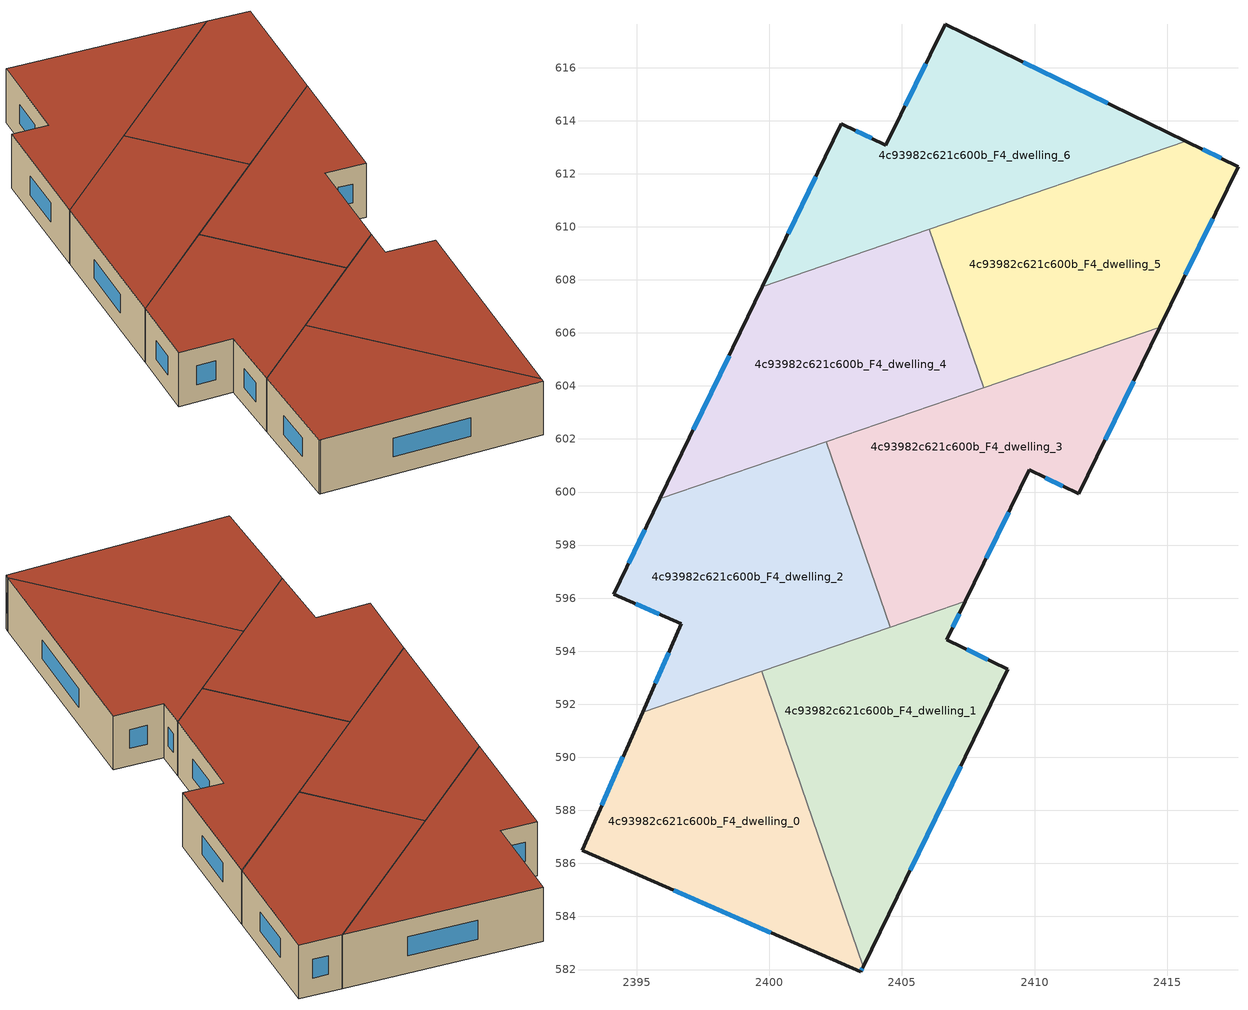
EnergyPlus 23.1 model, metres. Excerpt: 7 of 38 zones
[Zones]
4c93982c621c600b_F4_dwelling_0
 floor to 4c93982c621c600b_F3_dwelling_0 (EU_floor_Construction): 2399.7,593.25 2403.53,582.11 2403.44,581.91 2393.02,586.47 2392.94,586.5 2395.22,591.71 z12
 wall outside (EU_wall_Construction): 2395.22,591.71 2392.94,586.5 2393.02,586.47 2403.44,581.91 2403.53,582.11 z12:15
 wall to 4c93982c621c600b_F4_dwelling_1 (EU_wall_Construction): 2403.53,582.11 2399.7,593.25 z12:15
 wall to 4c93982c621c600b_F4_dwelling_2 (EU_wall_Construction): 2399.7,593.25 2395.22,591.71 z12:15
 window (EU_Window_Construction): 2394.48,590.01 2393.68,588.19 / 2403.47,581.97 2403.5,582.04 / 2396.4,584.99 2400.05,583.39 z12.98:14.02
 roof outside (EU_roof_Construction): 2403.44,581.91 2403.53,582.11 2399.7,593.25 2395.22,591.71 2392.94,586.5 2393.02,586.47 z15
4c93982c621c600b_F4_dwelling_1
 floor to 4c93982c621c600b_F3_dwelling_1 (EU_floor_Construction): 2407.4,595.89 2406.69,594.43 2408.99,593.31 2403.53,582.11 2399.7,593.25 z12
 wall outside (EU_wall_Construction): 2403.53,582.11 2408.99,593.31 2406.69,594.43 2407.4,595.89 z12:15
 wall to 4c93982c621c600b_F4_dwelling_3 (EU_wall_Construction): 2407.4,595.89 2404.55,594.91 z12:15
 wall to 4c93982c621c600b_F4_dwelling_2 (EU_wall_Construction): 2404.55,594.91 2399.71,593.25 z12:15
 window (EU_Window_Construction): 2406.92,594.91 2407.17,595.41 / 2408.24,593.68 2407.44,594.07 / 2405.31,585.75 2407.21,589.67 z12.98:14.02
 roof outside (EU_roof_Construction): 2403.53,582.11 2408.99,593.31 2406.69,594.43 2407.4,595.89 2399.7,593.25 z15
4c93982c621c600b_F4_dwelling_2
 floor to 4c93982c621c600b_F3_dwelling_2 (EU_floor_Construction): 2402.15,601.9 2404.55,594.91 2395.22,591.71 2396.68,595.03 2394.13,596.15 2395.87,599.74 z12
 wall outside (EU_wall_Construction): 2395.87,599.74 2394.13,596.15 2396.68,595.03 2395.22,591.71 z12:15
 wall to 4c93982c621c600b_F4_dwelling_3 (EU_wall_Construction): 2404.55,594.91 2402.15,601.9 z12:15
 wall to 4c93982c621c600b_F4_dwelling_4 (EU_wall_Construction): 2402.15,601.9 2395.87,599.74 z12:15
 window (EU_Window_Construction): 2396.2,593.95 2395.69,592.79 / 2394.96,595.79 2395.85,595.4 / 2395.3,598.57 2394.69,597.32 z12.98:14.02
 roof outside (EU_roof_Construction): 2404.55,594.91 2402.15,601.9 2395.87,599.74 2394.13,596.15 2396.68,595.03 2395.22,591.71 z15
4c93982c621c600b_F4_dwelling_3
 floor to 4c93982c621c600b_F3_dwelling_3 (EU_floor_Construction): 2414.73,606.22 2411.67,599.93 2409.8,600.84 2407.4,595.89 2404.55,594.91 2402.15,601.9 z12
 wall outside (EU_wall_Construction): 2407.4,595.89 2409.8,600.84 2411.67,599.93 2414.73,606.22 z12:15
 wall to 4c93982c621c600b_F4_dwelling_5 (EU_wall_Construction): 2414.73,606.22 2408.08,603.94 z12:15
 wall to 4c93982c621c600b_F4_dwelling_4 (EU_wall_Construction): 2408.08,603.94 2402.15,601.9 z12:15
 window (EU_Window_Construction): 2410.41,600.55 2411.06,600.23 / 2408.18,597.5 2409.02,599.23 / 2412.66,601.98 2413.73,604.17 z12.98:14.02
 roof outside (EU_roof_Construction): 2411.67,599.93 2414.73,606.22 2402.15,601.9 2404.55,594.91 2407.4,595.89 2409.8,600.84 z15
4c93982c621c600b_F4_dwelling_4
 floor to 4c93982c621c600b_F3_dwelling_4 (EU_floor_Construction): 2406.04,609.91 2408.08,603.94 2395.87,599.74 2399.74,607.74 z12
 wall outside (EU_wall_Construction): 2399.74,607.74 2395.87,599.74 z12:15
 wall to 4c93982c621c600b_F4_dwelling_5 (EU_wall_Construction): 2408.08,603.94 2406.04,609.91 z12:15
 wall to 4c93982c621c600b_F4_dwelling_6 (EU_wall_Construction): 2406.04,609.91 2399.74,607.74 z12:15
 window (EU_Window_Construction): 2398.48,605.14 2397.13,602.34 z12.98:14.02
 roof outside (EU_roof_Construction): 2408.08,603.94 2406.04,609.91 2399.74,607.74 2395.87,599.74 z15
4c93982c621c600b_F4_dwelling_5
 floor to 4c93982c621c600b_F3_dwelling_5 (EU_floor_Construction): 2417.67,612.27 2414.73,606.22 2408.08,603.94 2406.04,609.91 2415.7,613.23 z12
 wall outside (EU_wall_Construction): 2414.73,606.22 2417.67,612.27 2415.7,613.23 z12:15
 wall to 4c93982c621c600b_F4_dwelling_6 (EU_wall_Construction): 2415.7,613.23 2406.04,609.91 z12:15
 window (EU_Window_Construction): 2415.68,608.19 2416.71,610.3 / 2417.03,612.58 2416.34,612.92 z12.98:14.02
 roof outside (EU_roof_Construction): 2414.73,606.22 2417.67,612.27 2415.7,613.23 2406.04,609.91 2408.08,603.94 z15
4c93982c621c600b_F4_dwelling_6
 floor to 4c93982c621c600b_F3_dwelling_6 (EU_floor_Construction): 2415.7,613.23 2399.74,607.74 2402.72,613.89 2404.4,613.07 2406.63,617.64 z12
 wall outside (EU_wall_Construction): 2415.7,613.23 2406.63,617.64 2404.4,613.07 2402.72,613.89 2399.74,607.74 z12:15
 window (EU_Window_Construction): 2412.75,614.66 2409.58,616.2 / 2401.75,611.89 2400.71,609.74 / 2403.85,613.34 2403.26,613.62 / 2405.9,616.15 2405.12,614.56 z12.98:14.02
 roof outside (EU_roof_Construction): 2415.7,613.23 2406.63,617.64 2404.4,613.07 2402.72,613.89 2399.74,607.74 z15
[Building]
EU S2 Campaign: North Axis=0; Terrain=City; Solar Distribution=FullExterior
[Site:Location]
Bologna: Latitude=44.5; Longitude=11.25; Time Zone=1; Elevation=37
[SizingPeriod:WeatherFileDays]
AnnualSizingPeriod: Begin Month=1; Begin Day of Month=1; End Month=12; End Day of Month=31; Day of Week for Start Day=Monday; Use Weather File Daylight Saving Period=No; Use Weather File Rain and Snow Indicators=No
[MATERIAL]
EU_InternalMass_Material: Roughness=MediumRough; Thickness=0.1; Conductivity=1; Density=1800; Specific Heat=900; Thermal Absorptance=0.9; Solar Absorptance=0.7; Visible Absorptance=0.7
[MATERIAL:NOMASS] Roughness=MediumRough; Thermal Absorptance=0.9; Solar Absorptance=0.7; Visible Absorptance=0.7
Name | Thermal Resistance
EU_wall_NoMass | 0.905828
EU_roof_NoMass | 0.37593
EU_floor_NoMass | 0.67114
[WINDOWMATERIAL:SIMPLEGLAZINGSYSTEM]
EU_Window_SimpleGlazing: UFactor=4.52486; Solar Heat Gain Coefficient=0.85; Visible Transmittance=0.85
[CONSTRUCTION]
EU_wall_Construction: EU_wall_NoMass
EU_roof_Construction: EU_roof_NoMass
EU_floor_Construction: EU_floor_NoMass
EU_Window_Construction: EU_Window_SimpleGlazing
EU_InternalMass_Construction: EU_InternalMass_Material
[ZONE] Type=1; Multiplier=1; Ceiling Height=autocalculate; Floor Area=autocalculate; Part of Total Floor Area=Yes
Name | Volume
4c93982c621c600b_F4_dwelling_0 | 185.276
4c93982c621c600b_F4_dwelling_1 | 185.313
4c93982c621c600b_F4_dwelling_2 | 185.298
4c93982c621c600b_F4_dwelling_3 | 185.299
4c93982c621c600b_F4_dwelling_4 | 185.292
4c93982c621c600b_F4_dwelling_5 | 185.282
4c93982c621c600b_F4_dwelling_6 | 185.307
[INTERNALMASS] Construction=EU_InternalMass_Construction
Name | Zone or ZoneList | Surface Area
4c93982c621c600b_F4_dwelling_0_EU_InternalMass | 4c93982c621c600b_F4_dwelling_0 | 61.7592
4c93982c621c600b_F4_dwelling_1_EU_InternalMass | 4c93982c621c600b_F4_dwelling_1 | 61.7746
4c93982c621c600b_F4_dwelling_2_EU_InternalMass | 4c93982c621c600b_F4_dwelling_2 | 61.7664
4c93982c621c600b_F4_dwelling_3_EU_InternalMass | 4c93982c621c600b_F4_dwelling_3 | 61.7676
4c93982c621c600b_F4_dwelling_4_EU_InternalMass | 4c93982c621c600b_F4_dwelling_4 | 61.7629
4c93982c621c600b_F4_dwelling_5_EU_InternalMass | 4c93982c621c600b_F4_dwelling_5 | 61.762
4c93982c621c600b_F4_dwelling_6_EU_InternalMass | 4c93982c621c600b_F4_dwelling_6 | 61.7692
[OTHEREQUIPMENT] Fuel Type=Electricity; Design Level Calculation Method=Watts/Area; Power per Zone Floor Area=1; Fraction Latent=0; Fraction Radiant=0; Fraction Lost=0; Carbon Dioxide Generation Rate=0; EndUse Subcategory=EU_Step8_InternalGains
Name | Zone or ZoneList or Space or SpaceList | Schedule
EU_Step8_InternalGain_4c93982c621c600b_F4_dwelling_0_f000 | 4c93982c621c600b_F4_dwelling_0 | EU_Step8_GainSchedule_4c93982c621c600b_F4_dwelling_0_f000
EU_Step8_InternalGain_4c93982c621c600b_F4_dwelling_1_f000 | 4c93982c621c600b_F4_dwelling_1 | EU_Step8_GainSchedule_4c93982c621c600b_F4_dwelling_1_f000
EU_Step8_InternalGain_4c93982c621c600b_F4_dwelling_2_f000 | 4c93982c621c600b_F4_dwelling_2 | EU_Step8_GainSchedule_4c93982c621c600b_F4_dwelling_2_f000
EU_Step8_InternalGain_4c93982c621c600b_F4_dwelling_3_f000 | 4c93982c621c600b_F4_dwelling_3 | EU_Step8_GainSchedule_4c93982c621c600b_F4_dwelling_3_f000
EU_Step8_InternalGain_4c93982c621c600b_F4_dwelling_4_f000 | 4c93982c621c600b_F4_dwelling_4 | EU_Step8_GainSchedule_4c93982c621c600b_F4_dwelling_4_f000
EU_Step8_InternalGain_4c93982c621c600b_F4_dwelling_5_f000 | 4c93982c621c600b_F4_dwelling_5 | EU_Step8_GainSchedule_4c93982c621c600b_F4_dwelling_5_f000
EU_Step8_InternalGain_4c93982c621c600b_F4_dwelling_6_f000 | 4c93982c621c600b_F4_dwelling_6 | EU_Step8_GainSchedule_4c93982c621c600b_F4_dwelling_6_f000
[ZONEVENTILATION:DESIGNFLOWRATE] Schedule=EU_AlwaysOn; Design Flow Rate Calculation Method=AirChanges/Hour; Air Changes per Hour=0.73129; Ventilation Type=Natural; Fan Pressure Rise=0; Fan Total Efficiency=1; Constant Term Coefficient=1; Temperature Term Coefficient=0; Velocity Term Coefficient=0; Velocity Squared Term Coefficient=0; Minimum Indoor Temperature=-100; Maximum Indoor Temperature=100; Delta Temperature=-100; Minimum Outdoor Temperature=-100; Maximum Outdoor Temperature=100; Maximum Wind Speed=40
Name | Zone or ZoneList or Space or SpaceList
EU_ConstantAir_4c93982c621c600b_F4_dwelling_0 | 4c93982c621c600b_F4_dwelling_0
EU_ConstantAir_4c93982c621c600b_F4_dwelling_1 | 4c93982c621c600b_F4_dwelling_1
EU_ConstantAir_4c93982c621c600b_F4_dwelling_2 | 4c93982c621c600b_F4_dwelling_2
EU_ConstantAir_4c93982c621c600b_F4_dwelling_3 | 4c93982c621c600b_F4_dwelling_3
EU_ConstantAir_4c93982c621c600b_F4_dwelling_4 | 4c93982c621c600b_F4_dwelling_4
EU_ConstantAir_4c93982c621c600b_F4_dwelling_5 | 4c93982c621c600b_F4_dwelling_5
EU_ConstantAir_4c93982c621c600b_F4_dwelling_6 | 4c93982c621c600b_F4_dwelling_6
[HVACTEMPLATE:THERMOSTAT] Constant Heating Setpoint=20; Constant Cooling Setpoint=50
EU_HeatOnly_4c93982c621c600b_F0_dwelling_1; EU_HeatOnly_4c93982c621c600b_F0_dwelling_2; EU_HeatOnly_4c93982c621c600b_F0_dwelling_3; EU_HeatOnly_4c93982c621c600b_F0_dwelling_4; EU_HeatOnly_4c93982c621c600b_F0_dwelling_5; EU_HeatOnly_4c93982c621c600b_F0_dwelling_6; EU_HeatOnly_4c93982c621c600b_F0_dwelling_7; EU_HeatOnly_4c93982c621c600b_F1_dwelling_0; EU_HeatOnly_4c93982c621c600b_F1_dwelling_1; EU_HeatOnly_4c93982c621c600b_F1_dwelling_2; EU_HeatOnly_4c93982c621c600b_F1_dwelling_3; EU_HeatOnly_4c93982c621c600b_F1_dwelling_4; EU_HeatOnly_4c93982c621c600b_F1_dwelling_5; EU_HeatOnly_4c93982c621c600b_F1_dwelling_6; EU_HeatOnly_4c93982c621c600b_F1_dwelling_7; EU_HeatOnly_4c93982c621c600b_F2_dwelling_0; EU_HeatOnly_4c93982c621c600b_F2_dwelling_1; EU_HeatOnly_4c93982c621c600b_F2_dwelling_2; EU_HeatOnly_4c93982c621c600b_F2_dwelling_3; EU_HeatOnly_4c93982c621c600b_F2_dwelling_4; EU_HeatOnly_4c93982c621c600b_F2_dwelling_5; EU_HeatOnly_4c93982c621c600b_F2_dwelling_6; EU_HeatOnly_4c93982c621c600b_F2_dwelling_7; EU_HeatOnly_4c93982c621c600b_F3_dwelling_0; EU_HeatOnly_4c93982c621c600b_F3_dwelling_1; EU_HeatOnly_4c93982c621c600b_F3_dwelling_2; EU_HeatOnly_4c93982c621c600b_F3_dwelling_3; EU_HeatOnly_4c93982c621c600b_F3_dwelling_4; EU_HeatOnly_4c93982c621c600b_F3_dwelling_5; EU_HeatOnly_4c93982c621c600b_F3_dwelling_6; EU_HeatOnly_4c93982c621c600b_F4_dwelling_0; EU_HeatOnly_4c93982c621c600b_F4_dwelling_1; EU_HeatOnly_4c93982c621c600b_F4_dwelling_2; EU_HeatOnly_4c93982c621c600b_F4_dwelling_3; EU_HeatOnly_4c93982c621c600b_F4_dwelling_4; EU_HeatOnly_4c93982c621c600b_F4_dwelling_5; EU_HeatOnly_4c93982c621c600b_F4_dwelling_6
[HVACTEMPLATE:ZONE:IDEALLOADSAIRSYSTEM] System Availability Schedule=EU_AlwaysOn; Maximum Heating Supply Air Temperature=50; Minimum Cooling Supply Air Temperature=13; Maximum Heating Supply Air Humidity Ratio=0.0156; Minimum Cooling Supply Air Humidity Ratio=0.0077; Heating Limit=NoLimit; Cooling Limit=NoLimit; Heating Availability Schedule=EU_AlwaysOn; Cooling Availability Schedule=EU_CoolingOff; Dehumidification Control Type=ConstantSensibleHeatRatio; Cooling Sensible Heat Ratio=0.7; Dehumidification Setpoint=60; Humidification Control Type=None; Humidification Setpoint=30; Outdoor Air Method=None; Outdoor Air Flow Rate per Person=0.00944; Outdoor Air Flow Rate per Zone Floor Area=0; Outdoor Air Flow Rate per Zone=0; Demand Controlled Ventilation Type=None; Outdoor Air Economizer Type=NoEconomizer; Heat Recovery Type=None; Sensible Heat Recovery Effectiveness=0.7; Latent Heat Recovery Effectiveness=0.65
Name | Template Thermostat
4c93982c621c600b_F4_dwelling_0 | EU_HeatOnly_4c93982c621c600b_F4_dwelling_0
4c93982c621c600b_F4_dwelling_1 | EU_HeatOnly_4c93982c621c600b_F4_dwelling_1
4c93982c621c600b_F4_dwelling_2 | EU_HeatOnly_4c93982c621c600b_F4_dwelling_2
4c93982c621c600b_F4_dwelling_3 | EU_HeatOnly_4c93982c621c600b_F4_dwelling_3
4c93982c621c600b_F4_dwelling_4 | EU_HeatOnly_4c93982c621c600b_F4_dwelling_4
4c93982c621c600b_F4_dwelling_5 | EU_HeatOnly_4c93982c621c600b_F4_dwelling_5
4c93982c621c600b_F4_dwelling_6 | EU_HeatOnly_4c93982c621c600b_F4_dwelling_6
[SIZING:ZONE] Zone Cooling Design Supply Air Temperature Input Method=SupplyAirTemperature; Zone Cooling Design Supply Air Temperature=13; Zone Heating Design Supply Air Temperature Input Method=SupplyAirTemperature; Zone Heating Design Supply Air Temperature=50; Zone Cooling Design Supply Air Humidity Ratio=0.008; Zone Heating Design Supply Air Humidity Ratio=0.008; Cooling Design Air Flow Method=DesignDay; Cooling Design Air Flow Rate=0; Cooling Minimum Air Flow per Zone Floor Area=0.000762; Cooling Minimum Air Flow=0; Cooling Minimum Air Flow Fraction=0.2; Heating Design Air Flow Method=DesignDay; Heating Design Air Flow Rate=0; Heating Maximum Air Flow per Zone Floor Area=0.002032; Heating Maximum Air Flow=0.141576; Heating Maximum Air Flow Fraction=0.3; Account for Dedicated Outdoor Air System=No; Dedicated Outdoor Air System Control Strategy=NeutralSupplyAir; Dedicated Outdoor Air Low Setpoint Temperature for Design=autosize; Dedicated Outdoor Air High Setpoint Temperature for Design=autosize; Zone Load Sizing Method=Sensible Load Only No Latent Load; Zone Latent Cooling Design Supply Air Humidity Ratio Input Method=HumidityRatioDifference; Zone Cooling Design Supply Air Humidity Ratio Difference=0.005; Zone Latent Heating Design Supply Air Humidity Ratio Input Method=HumidityRatioDifference; Zone Humidification Design Supply Air Humidity Ratio Difference=0.005
4c93982c621c600b_F4_dwelling_0; 4c93982c621c600b_F4_dwelling_1; 4c93982c621c600b_F4_dwelling_2; 4c93982c621c600b_F4_dwelling_3; 4c93982c621c600b_F4_dwelling_4; 4c93982c621c600b_F4_dwelling_5; 4c93982c621c600b_F4_dwelling_6
[SCHEDULE:CONSTANT]
Name | Hourly Value
EU_AlwaysOn | 1
EU_CoolingOff | 0
[SCHEDULE:FILE] Column Number=1; Rows to Skip at Top=0; Number of Hours of Data=8760; Column Separator=Comma; Interpolate to Timestep=No; Minutes per Item=60; Adjust Schedule for Daylight Savings=Yes
Name | File
EU_Step8_GainSchedule_4c93982c621c600b_F4_dwelling_0_f000 | ../../schedules/4c93982c621c600b/4c93982c621c600b_F4_dwelling_0_f000_gain.csv
EU_Step8_GainSchedule_4c93982c621c600b_F4_dwelling_1_f000 | ../../schedules/4c93982c621c600b/4c93982c621c600b_F4_dwelling_1_f000_gain.csv
EU_Step8_GainSchedule_4c93982c621c600b_F4_dwelling_2_f000 | ../../schedules/4c93982c621c600b/4c93982c621c600b_F4_dwelling_2_f000_gain.csv
EU_Step8_GainSchedule_4c93982c621c600b_F4_dwelling_3_f000 | ../../schedules/4c93982c621c600b/4c93982c621c600b_F4_dwelling_3_f000_gain.csv
EU_Step8_GainSchedule_4c93982c621c600b_F4_dwelling_4_f000 | ../../schedules/4c93982c621c600b/4c93982c621c600b_F4_dwelling_4_f000_gain.csv
EU_Step8_GainSchedule_4c93982c621c600b_F4_dwelling_5_f000 | ../../schedules/4c93982c621c600b/4c93982c621c600b_F4_dwelling_5_f000_gain.csv
EU_Step8_GainSchedule_4c93982c621c600b_F4_dwelling_6_f000 | ../../schedules/4c93982c621c600b/4c93982c621c600b_F4_dwelling_6_f000_gain.csv
